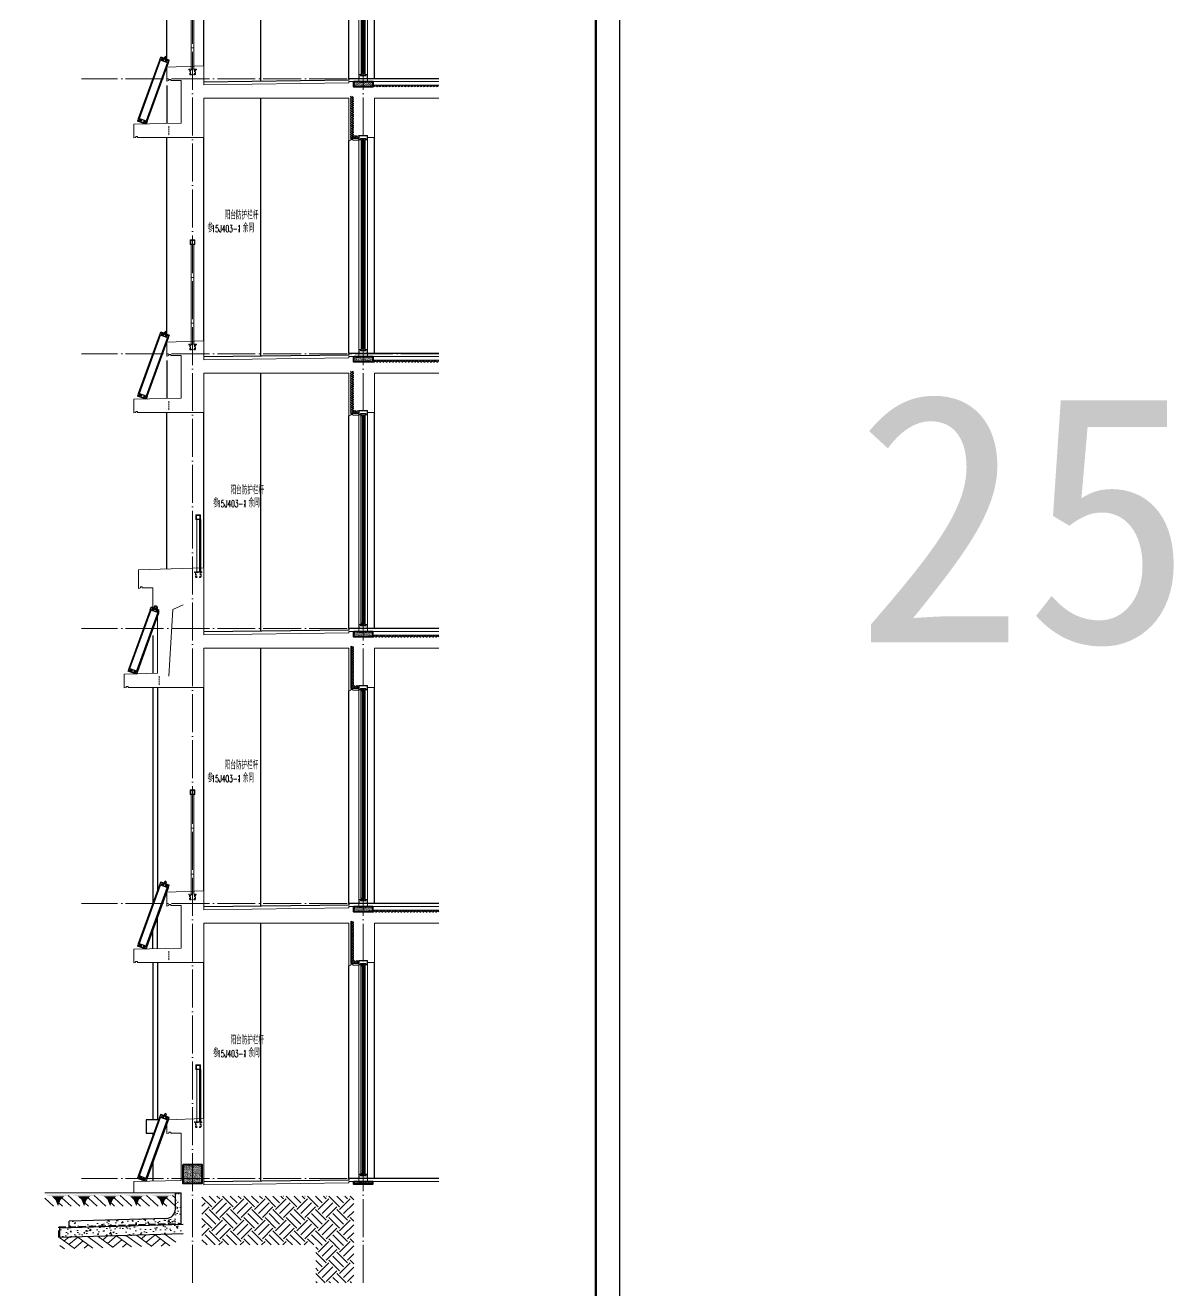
# Model space of a CAD drawing. Extents: x -518115 to 790560, y -210384 to 1628073.
# Drawn here: x 571312 to 583424, y -169625 to -156280 of the extents above; entities that cross this region are included whole.
import ezdxf
from ezdxf.xclip import XClip

# ---------------------------------------------------------------- set-up
doc = ezdxf.new("R2010")
doc.units = 0
doc.header["$LTSCALE"] = 1000
doc.header["$MEASUREMENT"] = 0
doc.header["$XCLIPFRAME"] = 0
doc.linetypes.add('DASH', pattern=[0.35, 0.25, -0.1])
doc.linetypes.add('DOTE', pattern=[2.42, 2, -0.2, 0.02, -0.2])
for name, color, linetype in [('COLUMN', 9, 'Continuous'), ('DIM_SYMB', 3, 'Continuous'), ('PUB_TEXT', 4, 'Continuous'), ('Stair-栏杆', 142, 'Continuous'), ('图框', 140, 'Continuous'), ('实线层', 7, 'Continuous'), ('看线', 251, 'Continuous'), ('立面-看线', 251, 'Continuous')]:
    doc.layers.add(name, color=color, linetype=linetype)
for name, color, linetype, lineweight in [('DOTE', 19, 'DOTE', 9), ('PUB_HATCH', 8, 'Continuous', 9), ('S_WINDOW', 144, 'Continuous', 15), ('WALL', 9, 'Continuous', 40), ('内粉刷', 37, 'Continuous', 9), ('填充', 251, 'Continuous', 5), ('平面-看线', 45, 'Continuous', 15), ('立面-中轮廓线', 213, 'Continuous', 35), ('立面-栏杆', 105, 'Continuous', 15), ('立面-洞口示意', 152, 'Continuous', 13), ('粉刷', 251, 'Continuous', 9), ('细细', 250, 'Continuous', 0)]:
    doc.layers.add(name, color=color, linetype=linetype, lineweight=lineweight)
doc.layers.add('yichutu', color=7, linetype='Continuous', true_color=0xffffff, plot=False)
doc.styles.add('_TCH_DIM', font='SIMPLEX.shx', dxfattribs={"width": 0.7, "bigfont": 'GBCBIG.shx'})
doc.styles.add('C', font='')
doc.styles.get('C').set_extended_font_data('SimHei')
pattern_1 = [(50, (28072.99, 249033.25), (143.452037, -12.550427), [15, -165]), (355, (28072.99, 249033.25), (-27.750267, 150.438427), [12, -132]), (100.4514, (28084.94, 249032.2), (115.701876, 137.88791), [12.74804, -140.22842]), (46.1842, (28072.99, 249073.25), (213.44821, -33.1038), [22.5, -247.5]), (96.6356, (28090.77, 249070.5), (186.93254, 194.82357), [19.12206, -210.3426]), (351.1842, (28072.99, 249073.25), (186.93239, 194.82372), [18, -198]), (21, (28092.99, 249063.25), (119.38141, -80.52378), [15, -165]), (326, (28092.99, 249063.25), (48.663066, 145.03001), [12, -132]), (71.4514, (28102.93, 249056.54), (168.044526, 64.5061), [12.74804, -140.22842]), (37.5, (28072.986, 249033.25), (2.431971, 66.578771), [0, -130.4, 0, -134, 0, -132.5]), (7.5, (28072.986, 249033.25), (52.613907, 78.882342), [0, -76.4, 0, -127.4, 0, -50.5]), (327.5, (28028.386, 249033.25), (106.764487, -4.510974), [0, -50, 0, -156, 0, -207]), (317.5, (28008.39, 249033.25), (116.637234, 20.020996), [0, -65, 0, -103.6, 0, -147])]
pattern_2 = [(45, (-292333.9, -42456.95), (0, 224.506403), [158.75, -158.75]), (45, (-292375.99, -42414.85), (0, 224.506403), [158.75, -158.75]), (45, (-292418.08, -42372.76), (0, 224.506403), [158.75, -158.75]), (135, (-292418.08, -42344.7), (-224.506403, 0), [158.75, -158.75]), (135, (-292375.99, -42302.6), (-224.506403, 0), [158.75, -158.75]), (135, (-292333.9, -42260.5), (-224.506403, 0), [158.75, -158.75])]
pattern_3 = [(315, (145053.3697, 680712.4302), (-1.76776695, -1.76776695), []), (315, (145054.5482, 680712.4302), (-1.76776695, -1.76776695), [])]
pattern_4 = [(315, (145053.3697, 678374.192), (-1.76776695, -1.76776695), []), (315, (145054.5482, 678374.192), (-1.76776695, -1.76776695), [])]

# ---------------------------------------------------------------- blocks, each defined once
blk = doc.blocks.new('yct-1051-594-26275-14850-25-1002.0')
at = {"layer": 'yichutu', "color": 7, "true_color": 0xffffff}
blk.add_lwpolyline([(0, 0), (0, 14850), (26275, 14850), (26275, 0)], close=True, dxfattribs=at)
blk = doc.blocks.new('$LinePat$素土夯实')
at = {"color": 0}
for p, q in [((0, -210), (210, 0)), ((120, -300), (420, 0)), ((420, 0), (608, -188)), ((495, -300), (795, 0)), ((615, 0), (705, -90)), ((210, -210), (300, -300)), ((315, -105), (502, -293)), ((705, -300), (795, -210))]:
    blk.add_line(p, q, dxfattribs=at)
blk = doc.blocks.new('$LinePat$自然土壤')
at = {"color": 0}
for p, q in [((0, -90), (71, -19)), ((0, -300), (211, -89)), ((210, -300), (286, -224)), ((420, -300), (630, -90))]:
    blk.add_line(p, q, dxfattribs=at)
for points in [[(0, 0), (630, 0), (168, -45), (462, -45)], [(168, -45), (462, -45), (252, -132), (378, -132)], [(252, -132), (378, -132), (315, -300)]]:
    blk.add_solid(points, dxfattribs=at)
blk = doc.blocks.new('sanshui')
at = {"layer": '粉刷'}
h = blk.add_hatch(dxfattribs=at)
h.set_pattern_fill('混凝土', color=256, scale=20)
h.set_pattern_definition(pattern_1)
edge = h.paths.add_edge_path()
edge.add_line((346318, 427330), (346258, 427330))
edge.add_line((346258, 427330), (346258, 427160))
edge.add_arc((346158, 427160), 100, 271.7184, 360, ccw=False)
edge.add_line((346161, 427060), (345138, 427030))
edge.add_line((345138, 427030), (345138, 426970))
edge.add_line((345138, 426970), (346318, 427005))
edge.add_line((346318, 427005), (346318, 427330))
h = blk.add_hatch(dxfattribs=at)
h.set_pattern_fill('混凝土', color=256, scale=20)
h.set_pattern_definition(pattern_1)
h.paths.add_polyline_path([(346338, 426896), (346338, 426996), (345038, 426957), (345038, 426857)])
at = {"layer": 'COLUMN'}
for p, q in [((346258, 427330), (346318, 427330)), ((346258, 427160), (346258, 427330)), ((346318, 426995), (346318, 427330)), ((346161, 427060), (345138, 427030)), ((346338, 426996), (345038, 426957)), ((345038, 426857), (345038, 426957)), ((345138, 426960), (345138, 427030)), ((346338, 426896), (345038, 426857))]:
    blk.add_line(p, q, dxfattribs=at)
blk.add_arc((346158, 427160), 100, 271.7184, 0, dxfattribs=at)
at = {"layer": '立面-中轮廓线', "linetype": 'DASH', "ltscale": 0.3}
blk.add_lwpolyline([(345028, 426857), (345028, 426966), (346318, 427005)], dxfattribs=at)
at = {"layer": '粉刷'}
blk.add_line((344881, 427330), (346258, 427330), dxfattribs=at)
at = {"layer": '粉刷', "yscale": 0.4, "zscale": 0.4}
for name, p, xscale, rotation in [('$LinePat$自然土壤', (345157, 427310), -0.4369306507241237, 359.9999999999903), ('$LinePat$自然土壤', (345432, 427310), -0.4369306507241237, 359.9999999999903), ('$LinePat$自然土壤', (345707, 427310), -0.4369306507241237, 359.9999999999903), ('$LinePat$自然土壤', (345983, 427310), -0.4369306507241237, 359.9999999999903), ('$LinePat$自然土壤', (346258, 427310), -0.4369306507241237, 359.9999999999903), ('$LinePat$素土夯实', (345444, 426869), -0.5117605352322558, 1.718358001643932), ('$LinePat$素土夯实', (345851, 426881), -0.5117605352322558, 1.718358001643932), ('$LinePat$素土夯实', (346258, 426893), -0.5117605352322558, 1.718358001643932)]:
    blk.add_blockref(name, p, dxfattribs=dict(at, xscale=xscale, rotation=rotation))
blk = doc.blocks.new('A$C3A5F60BE')
at = {"layer": 'Stair-栏杆'}
h = blk.add_hatch(dxfattribs=at)
h.set_pattern_fill('水域', color=5, scale=5)
h.set_pattern_definition([(0, (-542648.838, -108936.119), (0, 10.23622015), [1.2795276, -8.956693]), (26.5650512, (-542647.5587, -108936.119), (10.236220737, 9.4e-08), [1.4305551, -21.458329]), (333.4349488, (-542639.8815, -108935.479), (10.23622078, -4e-09), [1.4305551, -21.458329]), (45, (-542646.279, -108935.479), (0, 10.2362206), [1.80952525, -12.666676]), (135, (-542639.8815, -108935.479), (-10.2362206, 1e-15), [1.80952525, -12.666676]), (26.5650512, (-542644.9996, -108934.1997), (10.236220737, 9.4e-08), [1.4305551, -21.458329]), (333.4349488, (-542642.4406, -108933.56), (10.23622078, -4e-09), [1.4305551, -21.458329]), (0, (-542643.72, -108933.56), (0, 10.23622015), [1.2795276, -8.956693])])
h.paths.add_polyline_path([(15, 0), (25, 0), (25, 550), (15, 550)])
at = {"layer": 'Stair-栏杆', "color": 5}
blk.add_lwpolyline([(25, 550), (25, 550), (25, 0), (25, 0)], close=True, dxfattribs=at)
at = {"layer": '立面-栏杆'}
for p, q in [((-15, 0), (-15, 550)), ((15, 550), (15, 0))]:
    blk.add_line(p, q, dxfattribs=at)
at = {"layer": '立面-栏杆', "linetype": 'DASH', "ltscale": 0.1}
for p, q in [((40, 0), (-40, 0)), ((-40, 0), (-40, -7)), ((40, -7), (40, 0)), ((-40, -7), (-30, -7)), ((-30, -7), (-30, -51)), ((-22, -7), (22, -7)), ((-22, -51), (-22, -7)), ((-15, -53), (-21, -53)), ((-21, -60), (-15, -60)), ((-13, -57), (-13, -56)), ((13, -56), (13, -57)), ((21, -53), (15, -53)), ((15, -60), (21, -60)), ((22, -7), (22, -51)), ((30, -7), (40, -7)), ((30, -51), (30, -7))]:
    blk.add_line(p, q, dxfattribs=at)
at = {"layer": '立面-栏杆'}
for points in [[(25, 600), (-25, 600), (-25, 550), (25, 550)], [(19, 594), (-19, 594), (-19, 556), (19, 556)]]:
    blk.add_lwpolyline(points, close=True, dxfattribs=at)
at = {"layer": '立面-栏杆', "linetype": 'DASH', "ltscale": 0.1}
for centre, major_axis, start_param, end_param in [((-21, -51), (6.36, 6.36), 2.356194, 3.926991), ((-21, -51), (1.27, 1.27), 2.356194, 3.926991), ((-15, -56), (1.91, 1.91), 5.497787, 7.068583), ((-15, -57), (1.91, 1.91), 3.926991, 5.497787), ((15, -56), (1.91, 1.91), 0.785398, 2.356194), ((17, -55), (3.53, 3.53), 2.748894, 3.534292), ((21, -51), (-6.36, 6.36), 2.356194, 3.926991), ((21, -51), (-1.27, 1.27), 2.356194, 3.926991)]:
    blk.add_ellipse(centre, major_axis=major_axis, ratio=1, start_param=start_param, end_param=end_param, dxfattribs=at)
blk = doc.blocks.new('A$C569B46DE')
at = {"layer": 'PUB_TEXT', "style": '_TCH_DIM'}
for s, height, width, p in [('阳台防护栏杆', 84.4, 0.7, (315, 217)), ('参', 84.4, 0.7, (133, 81)), ('15J403-1', 74.4, 0.494118, (176, 81)), ('，余同', 84.4, 0.7, (446, 81))]:
    blk.add_text(s, height=height, dxfattribs=dict(at, width=width)).set_placement(p)
blk = doc.blocks.new('afzdfsregf')
at = {"layer": '细细'}
h = blk.add_hatch(dxfattribs=at)
h.set_pattern_fill('金属', color=256, style=0)
h.set_pattern_definition(pattern_3)
h.paths.add_polyline_path([(221064, 608914), (221044, 608914), (221044, 608927), (220994, 608927), (220994, 608914), (220974, 608914), (220974, 608959), (221064, 608959)])
h.paths.add_polyline_path([(221046, 608929), (221046, 608916), (221062, 608916), (221062, 608957), (220976, 608957), (220976, 608916), (220992, 608916), (220992, 608929)], flags=16)
h = blk.add_hatch(dxfattribs=at)
h.set_pattern_fill('金属', color=256, style=0)
h.set_pattern_definition(pattern_3)
h.paths.add_polyline_path([(220996, 608925), (220996, 608900), (221008, 608900), (221008, 608910), (221029, 608910), (221029, 608900), (221041, 608900), (221041, 608925)])
h.paths.add_polyline_path([(221039, 608923), (221039, 608902), (221031, 608902), (221031, 608912), (221006, 608912), (221006, 608902), (220998, 608902), (220998, 608923)], flags=16)
h = blk.add_hatch(color=256, dxfattribs=at)
edge = h.paths.add_edge_path()
edge.add_line((221023, 608910), (221023, 608898))
edge.add_arc((221019, 608890), 9.44, 61.5175, 118.4825)
edge.add_line((221014, 608898), (221014, 608910))
edge.add_arc((221019, 608919), 9.44, 241.5175, 298.4825)
h = blk.add_hatch(dxfattribs=at)
h.set_pattern_fill('金属', color=256, style=0)
h.set_pattern_definition(pattern_4)
h.paths.add_polyline_path([(221064, 606704), (221044, 606704), (221044, 606690), (220994, 606690), (220994, 606704), (220974, 606704), (220974, 606659), (221064, 606659)])
h.paths.add_polyline_path([(221046, 606688), (221046, 606702), (221062, 606702), (221062, 606661), (220976, 606661), (220976, 606702), (220992, 606702), (220992, 606688)], flags=16)
h = blk.add_hatch(dxfattribs=at)
h.set_pattern_fill('金属', color=256, style=0)
h.set_pattern_definition(pattern_4)
h.paths.add_polyline_path([(220996, 606692), (220996, 606717), (221008, 606717), (221008, 606707), (221029, 606707), (221029, 606717), (221041, 606717), (221041, 606692)])
h.paths.add_polyline_path([(221039, 606694), (221039, 606715), (221031, 606715), (221031, 606705), (221006, 606705), (221006, 606715), (220998, 606715), (220998, 606694)], flags=16)
h = blk.add_hatch(color=256, dxfattribs=at)
edge = h.paths.add_edge_path()
edge.add_line((221023, 606707), (221023, 606719))
edge.add_arc((221019, 606728), 9.44, 241.5175, 298.4825, ccw=False)
edge.add_line((221014, 606719), (221014, 606707))
edge.add_arc((221019, 606699), 9.44, 61.5175, 118.4825, ccw=False)
at = {"layer": 'S_WINDOW'}
for p, q in [((220974, 606704), (220974, 608914)), ((220996, 606717), (220996, 608900)), ((221041, 606717), (221041, 608900)), ((221064, 606704), (221064, 608914))]:
    blk.add_line(p, q, dxfattribs=at)
for points in [[(220974, 608959), (220974, 608914), (220994, 608914), (220994, 608927), (221044, 608927), (221044, 608914), (221064, 608914), (221064, 608959)], [(220976, 608957), (220976, 608916), (220992, 608916), (220992, 608929), (221046, 608929), (221046, 608916), (221062, 608916), (221062, 608957)], [(220996, 608925), (220996, 608900), (221008, 608900), (221008, 608910), (221029, 608910), (221029, 608900), (221041, 608900), (221041, 608925)], [(220998, 608923), (220998, 608902), (221006, 608902), (221006, 608912), (221031, 608912), (221031, 608902), (221039, 608902), (221039, 608923)], [(220974, 606659), (220974, 606704), (220994, 606704), (220994, 606690), (221044, 606690), (221044, 606704), (221064, 606704), (221064, 606659)], [(220976, 606661), (220976, 606702), (220992, 606702), (220992, 606688), (221046, 606688), (221046, 606702), (221062, 606702), (221062, 606661)], [(220996, 606692), (220996, 606717), (221008, 606717), (221008, 606707), (221029, 606707), (221029, 606717), (221041, 606717), (221041, 606692)], [(220998, 606694), (220998, 606715), (221006, 606715), (221006, 606705), (221031, 606705), (221031, 606715), (221039, 606715), (221039, 606694)]]:
    blk.add_lwpolyline(points, close=True, dxfattribs=at)
at = {"layer": '细细'}
for points in [[(221008, 608900), (221008, 606717)], [(221014, 606719), (221014, 608910)], [(221023, 606719), (221023, 608910)], [(221029, 608900), (221029, 606717)]]:
    blk.add_lwpolyline(points, dxfattribs=at)
for points in [[(221023, 608910), (221023, 608898, 0.253805), (221014, 608898), (221014, 608910, 0.253805)], [(221023, 606707), (221023, 606719, -0.253805), (221014, 606719), (221014, 606707, -0.253805)]]:
    blk.add_lwpolyline(points, format="xyb", close=True, dxfattribs=at)
blk = doc.blocks.new('A$C01192DFB')
at = {"layer": '实线层', "color": 5}
for p, q in [((-469, -397), (-244, 220)), ((-468, -397), (-243, 220)), ((-243, 220), (-468, -397)), ((-240, 219), (-465, -398)), ((-240, 219), (-464, -398)), ((-166, 192), (-391, -425)), ((-166, 192), (-390, -425)), ((-382, -428), (-157, 189)), ((-157, 189), (-381, -429)), ((-381, -429), (-156, 189)), ((-245, 221), (-235, 249)), ((-245, 221), (-235, 249)), ((-155, 188), (-245, 221)), ((-147, 211), (-237, 244)), ((-147, 212), (-236, 244)), ((-145, 216), (-235, 249)), ((-145, 217), (-235, 249)), ((-235, 249), (-235, 249)), ((-220, 221), (-219, 224)), ((-218, 219), (-220, 221)), ((-219, 214), (-214, 228)), ((-219, 224), (-216, 224)), ((-215, 219), (-218, 219)), ((-216, 224), (-214, 222)), ((-214, 222), (-215, 219)), ((-196, 238), (-203, 238)), ((-177, 228), (-203, 238)), ((-196, 238), (-189, 258)), ((-196, 238), (-181, 233)), ((-174, 252), (-189, 258)), ((-181, 233), (-174, 252)), ((-181, 233), (-177, 228)), ((-179, 200), (-174, 214)), ((-179, 206), (-178, 209)), ((-177, 204), (-179, 206)), ((-178, 209), (-176, 209)), ((-175, 204), (-177, 204)), ((-176, 209), (-174, 207)), ((-174, 207), (-175, 204)), ((-155, 188), (-145, 217)), ((-155, 188), (-145, 216)), ((-145, 216), (-145, 216)), ((-470, -396), (-480, -424)), ((-469, -397), (-480, -425)), ((-380, -429), (-470, -396)), ((-380, -429), (-468, -397)), ((-480, -424), (-480, -424)), ((-390, -457), (-480, -425)), ((-390, -457), (-480, -425)), ((-388, -453), (-478, -420)), ((-389, -453), (-478, -420)), ((-446, -408), (-451, -422)), ((-450, -413), (-451, -415)), ((-451, -415), (-449, -418)), ((-447, -412), (-450, -413)), ((-449, -418), (-447, -417)), ((-446, -414), (-447, -412)), ((-447, -417), (-446, -414)), ((-407, -429), (-408, -431)), ((-408, -431), (-406, -433)), ((-402, -424), (-407, -438)), ((-404, -428), (-407, -429)), ((-406, -433), (-403, -433)), ((-402, -430), (-404, -428)), ((-403, -433), (-402, -430)), ((-380, -429), (-390, -457)), ((-380, -429), (-390, -457)), ((-390, -457), (-390, -457))]:
    blk.add_line(p, q, dxfattribs=at)
for points in [[(-237, 244), (-237, 244), (-237, 244), (-236, 244), (-236, 244)], [(-147, 211), (-147, 212), (-147, 212), (-147, 212), (-147, 212)], [(-478, -420), (-478, -420), (-478, -420), (-478, -420), (-478, -420)], [(-388, -453), (-388, -453), (-388, -453), (-389, -453), (-389, -453)]]:
    blk.add_lwpolyline(points, dxfattribs=at)
for centre, radius in [((-217, 221), 10), ((-217, 221), 9.5), ((-177, 207), 10), ((-177, 207), 9.5), ((-448, -415), 9.5), ((-448, -415), 10), ((-405, -431), 10), ((-405, -431), 9.5)]:
    blk.add_circle(centre, radius, dxfattribs=at)
for centre, start, end in [((-235, 249), 70, 160), ((-145, 216), 340, 70), ((-480, -424), 160, 250), ((-390, -457), 250, 340)]:
    blk.add_arc(centre, 0.5, start, end, dxfattribs=at)
blk = doc.blocks.new('A$C1D9D50FA')
at = {"layer": '立面-栏杆'}
for p, q in [((-15, 0), (-15, 1050)), ((15, 1050), (15, 0))]:
    blk.add_line(p, q, dxfattribs=at)
at = {"layer": '立面-栏杆', "linetype": 'DASH', "ltscale": 0.1}
for p, q in [((40, 0), (-40, 0)), ((-40, 0), (-40, -7)), ((40, -7), (40, 0)), ((-40, -7), (-30, -7)), ((-30, -7), (-30, -51)), ((-22, -7), (22, -7)), ((-22, -51), (-22, -7)), ((-15, -53), (-21, -53)), ((-21, -60), (-15, -60)), ((-13, -57), (-13, -56)), ((13, -56), (13, -57)), ((21, -53), (15, -53)), ((15, -60), (21, -60)), ((22, -7), (22, -51)), ((30, -7), (40, -7)), ((30, -51), (30, -7))]:
    blk.add_line(p, q, dxfattribs=at)
at = {"layer": '立面-栏杆'}
for points in [[(25, 1100), (-25, 1100), (-25, 1050), (25, 1050)], [(19, 1094), (-19, 1094), (-19, 1056), (19, 1056)]]:
    blk.add_lwpolyline(points, close=True, dxfattribs=at)
at = {"layer": '立面-栏杆', "linetype": 'DASH', "ltscale": 0.1}
for centre, major_axis, start_param, end_param in [((-21, -51), (6.36, 6.36), 2.356194, 3.926991), ((-21, -51), (1.27, 1.27), 2.356194, 3.926991), ((-15, -56), (1.91, 1.91), 5.497787, 7.068583), ((-15, -57), (1.91, 1.91), 3.926991, 5.497787), ((15, -56), (1.91, 1.91), 0.785398, 2.356194), ((17, -55), (3.53, 3.53), 2.748894, 3.534292), ((21, -51), (-6.36, 6.36), 2.356194, 3.926991), ((21, -51), (-1.27, 1.27), 2.356194, 3.926991)]:
    blk.add_ellipse(centre, major_axis=major_axis, ratio=1, start_param=start_param, end_param=end_param, dxfattribs=at)
blk = doc.blocks.new('GDGDGDRGRDGDR')
at = {"layer": '立面-看线'}
h = blk.add_hatch(dxfattribs=at)
h.set_pattern_fill('碎沙', color=256, scale=4)
h.set_pattern_definition([(37.5, (72954.267, -499833.035), (-0.32000626, 9.78826475), [0, -7.7216, 0, -8.636, 0, -8.255]), (7.5, (72954.267, -499833.035), (8.99046566, 14.33650201), [0, -4.1656, 0, -6.9596, 0, -2.667]), (327.5, (72948.0185, -499833.035), (15.819847405, 0.02874369), [0, -2.54, 0, -9.144, 0, -11.938]), (317.5, (72948.019, -499833.035), (15.27112905, 4.45858647), [0, -1.27, 0, -5.9944, 0, -6.858])])
h.paths.add_polyline_path([(874008, -114471), (874208, -114471), (874208, -114416), (874008, -114416)])
h = blk.add_hatch(dxfattribs=at)
h.set_pattern_fill('HONEY', color=256, scale=7)
h.set_pattern_definition([(0, (72854.267, -499833.035), (16.66875, 9.623705), [11.1125, -22.225]), (120, (72854.267, -499833.035), (-16.66874801, 9.62370845), [11.1125, -22.225]), (60, (72854.267, -499833.035), (1.99e-06, 19.24741345), [-22.225, 11.1125])])
h.paths.add_polyline_path([(874906, -114456), (874208, -114456), (874208, -114471), (874906, -114471)])
h = blk.add_hatch(dxfattribs=at)
h.set_pattern_fill('HONEY', color=256, scale=7)
h.set_pattern_definition([(0, (72954.267, -499833.035), (16.66875, 9.623705), [11.1125, -22.225]), (120, (72954.267, -499833.035), (-16.66874801, 9.62370845), [11.1125, -22.225]), (60, (72954.267, -499833.035), (1.99e-06, 19.24741345), [-22.225, 11.1125])])
h.paths.add_polyline_path([(873978, -114571), (874008, -114571), (874008, -114986), (874063, -114986), (874063, -115016), (873978, -115016)])
at = {"layer": 'PUB_HATCH', "color": 215, "true_color": 0xa953a0}
blk.add_line((874208, -114456), (874906, -114456), dxfattribs=at)
blk.add_lwpolyline([(873978, -114571), (873978, -115016), (874063, -115016)], dxfattribs=at)
at = {"layer": 'S_WINDOW'}
blk.add_lwpolyline([(874063, -114386), (874153, -114386), (874153, -114416), (874063, -114416)], close=True, dxfattribs=at)
at = {"layer": 'WALL'}
blk.add_lwpolyline([(874008, -114416), (874208, -114416), (874208, -114471), (874008, -114471)], close=True, dxfattribs=at)
at = {"layer": '内粉刷'}
for points in [[(872428, -114451), (872428, -114251), (872038, -114266), (872038, -114406)], [(872078, -114406), (872188, -114406), (872188, -114856), (871688, -114866)], [(872078, -114406), (872078, -114396), (872058, -114396), (872058, -114406), (872038, -114411), (872038, -114406)], [(874906, -114416), (873958, -114416), (873958, -114431), (872428, -114451)], [(871728, -115006), (872428, -115006), (872428, -114591), (873958, -114591), (873958, -115036)], [(874153, -115006), (874228, -115006), (874228, -114591), (874906, -114591)], [(871688, -115006), (871688, -114866)], [(871728, -115006), (871728, -114996), (871708, -114996), (871708, -115006), (871688, -115011), (871688, -115006)], [(873998, -115036), (873998, -115026), (873978, -115026), (873978, -115036), (873958, -115041), (873958, -115036)], [(873998, -115036), (874063, -115036)]]:
    blk.add_lwpolyline(points, dxfattribs=at)
at = {"layer": '平面-看线', "color": 6, "linetype": 'DASH', "ltscale": 0.07}
blk.add_line((872058, -114886), (872058, -114986), dxfattribs=at)
at = {"layer": '看线', "color": 252}
blk.add_line((873028, -114413), (873028, -111691), dxfattribs=at)
at = {"layer": '看线'}
for p, q in [((872038, -114183), (872038, -112106)), ((872428, -114251), (872428, -112106)), ((873958, -114386), (873958, -112141)), ((874228, -114386), (874228, -112106)), ((872038, -114459), (872038, -114859))]:
    blk.add_line(p, q, dxfattribs=at)
at = {"layer": '看线', "color": 32}
blk.add_lwpolyline([(874906, -114386), (873958, -114386), (873958, -114401), (872428, -114421)], dxfattribs=at)
for name, p in [('afzdfsregf', (653089, -721045)), ('A$C569B46DE', (872333, -113186)), ('A$C1D9D50FA', (872308, -114286)), ('A$C01192DFB', (872208, -114409))]:
    blk.add_blockref(name, p)
blk = doc.blocks.new('GFDDDDRG')
at = {"layer": '图框'}
blk.add_lwpolyline([(923310, -107437), (923310, -159999), (893610, -159999), (893610, -107437)], close=True, dxfattribs=at)
blk.add_lwpolyline([(923310, -107437), (923310, -159999), (893610, -159999), (893610, -107437)], close=True, dxfattribs=at)
at = {"layer": '图框', "const_width": 50}
blk.add_lwpolyline([(894110, -159499), (922810, -159499), (922810, -108687), (894110, -108687)], close=True, dxfattribs=at)

msp = doc.modelspace()

# ---------------------------------------------------------------- hatches: boundary and pattern name
at = {"layer": '填充'}
h = msp.add_hatch(dxfattribs=at)
h.set_pattern_fill('EARTH', color=250, scale=50, angle=45, style=0)
h.set_pattern_definition(pattern_2)
h.paths.add_polyline_path([(573175.2, -169143), (574775.2, -169143.1), (574775.2, -168628), (573175.2, -168628)])
h = msp.add_hatch(dxfattribs=at)
h.set_pattern_fill('EARTH', color=250, scale=50, angle=45, style=0)
h.set_pattern_definition(pattern_2)
h.paths.add_polyline_path([(574775.2, -169143), (574375.2, -169143), (574375.2, -169543.2), (574775.2, -169543.2)])
at = {"layer": '立面-看线'}
h = msp.add_hatch(dxfattribs=at)
h.set_pattern_fill('碎沙', color=256, scale=4)
h.set_pattern_definition([(37.5, (-226278.0585, -548089.9845), (-0.32000626, 9.78826475), [0, -7.7216, 0, -8.636, 0, -8.255]), (7.5, (-226278.058, -548089.985), (8.99046566, 14.33650201), [0, -4.1656, 0, -6.9596, 0, -2.667]), (327.5, (-226284.307, -548089.9845), (15.819847405, 0.02874369), [0, -2.54, 0, -9.144, 0, -11.938]), (317.5, (-226284.307, -548089.985), (15.27112905, 4.45858647), [0, -1.27, 0, -5.9944, 0, -6.858])])
h.paths.add_polyline_path([(574775.2, -162728), (574975.2, -162728), (574975.2, -162673), (574775.2, -162673)])
h = msp.add_hatch(dxfattribs=at)
h.set_pattern_fill('HONEY', color=256, scale=7)
h.set_pattern_definition([(0, (-226378.0585, -548089.9845), (16.66875, 9.623705), [11.1125, -22.225]), (120, (-226378.0585, -548089.9845), (-16.66874801, 9.62370845), [11.1125, -22.225]), (60, (-226378.0585, -548089.9845), (1.99e-06, 19.24741345), [-22.225, 11.1125])])
h.paths.add_polyline_path([(575673.7, -162713), (574975.2, -162713), (574975.2, -162728), (575673.7, -162728)])
h = msp.add_hatch(dxfattribs=at)
h.set_pattern_fill('HONEY', color=256, scale=7)
h.set_pattern_definition([(0, (-226278.0585, -548089.9845), (16.66875, 9.623705), [11.1125, -22.225]), (120, (-226278.0585, -548089.9845), (-16.66874801, 9.62370845), [11.1125, -22.225]), (60, (-226278.0585, -548089.9845), (1.99e-06, 19.24741345), [-22.225, 11.1125])])
h.paths.add_polyline_path([(574745.2, -162828), (574775.2, -162828), (574775.2, -163243), (574830.2, -163243), (574830.2, -163273), (574745.2, -163273)])
h = msp.add_hatch(dxfattribs=at)
h.set_pattern_fill('碎沙', color=256, scale=4)
h.set_pattern_definition([(37.5, (-226278.0585, -550989.9845), (-0.32000626, 9.78826475), [0, -7.7216, 0, -8.636, 0, -8.255]), (7.5, (-226278.058, -550989.985), (8.99046566, 14.33650201), [0, -4.1656, 0, -6.9596, 0, -2.667]), (327.5, (-226284.307, -550989.9845), (15.819847405, 0.02874369), [0, -2.54, 0, -9.144, 0, -11.938]), (317.5, (-226284.307, -550989.985), (15.27112905, 4.45858647), [0, -1.27, 0, -5.9944, 0, -6.858])])
h.paths.add_polyline_path([(574775.2, -165628), (574975.2, -165628), (574975.2, -165573), (574775.2, -165573)])
h = msp.add_hatch(dxfattribs=at)
h.set_pattern_fill('HONEY', color=256, scale=7)
h.set_pattern_definition([(0, (-226278.0585, -550989.9845), (16.66875, 9.623705), [11.1125, -22.225]), (120, (-226278.0585, -550989.9845), (-16.66874801, 9.62370845), [11.1125, -22.225]), (60, (-226278.0585, -550989.9845), (1.99e-06, 19.24741345), [-22.225, 11.1125])])
h.paths.add_polyline_path([(574745.2, -165728), (574775.2, -165728), (574775.2, -166143), (574830.2, -166143), (574830.2, -166173), (574745.2, -166173)])
h = msp.add_hatch(dxfattribs=at)
h.set_pattern_fill('HONEY', color=256, scale=7)
h.set_pattern_definition([(0, (-226378.0585, -550989.9845), (16.66875, 9.623705), [11.1125, -22.225]), (120, (-226378.0585, -550989.9845), (-16.66874801, 9.62370845), [11.1125, -22.225]), (60, (-226378.0585, -550989.9845), (1.99e-06, 19.24741345), [-22.225, 11.1125])])
h.paths.add_polyline_path([(575673.7, -165613), (574975.2, -165613), (574975.2, -165628), (575673.7, -165628)])
h = msp.add_hatch(dxfattribs=at)
h.set_pattern_fill('碎沙', color=256, scale=4)
h.set_pattern_definition([(37.5, (-228078.0585, -553854.9845), (-0.32000626, 9.78826475), [0, -7.7216, 0, -8.636, 0, -8.255]), (7.5, (-228078.058, -553854.985), (8.99046566, 14.33650201), [0, -4.1656, 0, -6.9596, 0, -2.667]), (327.5, (-228084.307, -553854.9845), (15.819847405, 0.02874369), [0, -2.54, 0, -9.144, 0, -11.938]), (317.5, (-228084.307, -553854.985), (15.27112905, 4.45858647), [0, -1.27, 0, -5.9944, 0, -6.858])])
h.paths.add_polyline_path([(572975.2, -168493), (573175.2, -168493), (573175.2, -168293), (572975.2, -168293)])
h = msp.add_hatch(dxfattribs=at)
h.set_pattern_fill('碎沙', color=256, scale=4)
h.set_pattern_definition([(37.5, (-226278.0585, -553889.9845), (-0.32000626, 9.78826475), [0, -7.7216, 0, -8.636, 0, -8.255]), (7.5, (-226278.058, -553889.985), (8.99046566, 14.33650201), [0, -4.1656, 0, -6.9596, 0, -2.667]), (327.5, (-226284.307, -553889.9845), (15.819847405, 0.02874369), [0, -2.54, 0, -9.144, 0, -11.938]), (317.5, (-226284.307, -553889.985), (15.27112905, 4.45858647), [0, -1.27, 0, -5.9944, 0, -6.858])])
h.paths.add_polyline_path([(574975.2, -168503), (574975.2, -168473), (574775.2, -168473), (574775.2, -168503)])

# ---------------------------------------------------------------- linework, layer by layer
at = {"layer": 'DOTE', "linetype": 'DOTE', "ltscale": 0.2}
for p, q in [((573075.2, -169543), (573075.2, -149943)), ((574875.2, -169543), (574875.2, -149943)), ((575673.7, -156843), (571905, -156843)), ((575673.7, -159743), (571905, -159743)), ((575673.7, -162643), (571905, -162643)), ((575673.7, -165543), (571905, -165543)), ((575673.7, -168443), (571905, -168443))]:
    msp.add_line(p, q, dxfattribs=at)
at = {"layer": 'PUB_HATCH', "color": 215, "true_color": 0xa953a0}
for p, q in [((574975.2, -162713), (575673.7, -162713)), ((574975.2, -165613), (575673.7, -165613))]:
    msp.add_line(p, q, dxfattribs=at)
for points in [[(574745.2, -162828), (574745.2, -163273), (574830.2, -163273)], [(574745.2, -165728), (574745.2, -166173), (574830.2, -166173)]]:
    msp.add_lwpolyline(points, dxfattribs=at)
at = {"layer": 'S_WINDOW'}
for points in [[(574830.2, -162643), (574920.2, -162643), (574920.2, -162673), (574830.2, -162673)], [(574830.2, -165543), (574920.2, -165543), (574920.2, -165573), (574830.2, -165573)], [(574830.2, -168443), (574920.2, -168443), (574920.2, -168473), (574830.2, -168473)]]:
    msp.add_lwpolyline(points, close=True, dxfattribs=at)
at = {"layer": 'WALL'}
for points in [[(574775.2, -162673), (574975.2, -162673), (574975.2, -162728), (574775.2, -162728)], [(574775.2, -165573), (574975.2, -165573), (574975.2, -165628), (574775.2, -165628)], [(572975.2, -168293), (573175.2, -168293), (573175.2, -168493), (572975.2, -168493)], [(574775.2, -168473), (574975.2, -168473), (574975.2, -168503), (574775.2, -168503)]]:
    msp.add_lwpolyline(points, close=True, dxfattribs=at)
at = {"layer": '内粉刷'}
msp.add_line((572355.2, -163123), (572705.2, -163113), dxfattribs=at)
for points in [[(573195.2, -162708), (573195.2, -162003), (572505.2, -162023), (572505.2, -162213)], [(572545.2, -162213), (572545.2, -162203), (572525.2, -162203), (572525.2, -162213), (572505.2, -162218), (572505.2, -162213)], [(572545.2, -162213), (572655.2, -162213), (572655.2, -162413)], [(572695.2, -162413), (572695.2, -162403), (572675.2, -162403), (572675.2, -162413), (572655.2, -162418), (572655.2, -162413)], [(572695.2, -162413), (572705.2, -162413), (572705.2, -163113)], [(575673.7, -162673), (574725.2, -162673), (574725.2, -162688), (573195.2, -162708)], [(572395.2, -163263), (573195.2, -163263), (573195.2, -162848), (574725.2, -162848), (574725.2, -163293)], [(574920.2, -163263), (574995.2, -163263), (574995.2, -162848), (575673.7, -162848)], [(572355.2, -163263), (572355.2, -163123)], [(572395.2, -163263), (572395.2, -163253), (572375.2, -163253), (572375.2, -163263), (572355.2, -163268), (572355.2, -163263)], [(574765.2, -163293), (574765.2, -163283), (574745.2, -163283), (574745.2, -163293), (574725.2, -163298), (574725.2, -163293)], [(574765.2, -163293), (574830.2, -163293)], [(573195.2, -165608), (573195.2, -165408), (572805.2, -165423), (572805.2, -165563)], [(572845.2, -165563), (572955.2, -165563), (572955.2, -166013), (572455.2, -166023)], [(572845.2, -165563), (572845.2, -165553), (572825.2, -165553), (572825.2, -165563), (572805.2, -165568), (572805.2, -165563)], [(575673.7, -165573), (574725.2, -165573), (574725.2, -165588), (573195.2, -165608)], [(572495.2, -166163), (573195.2, -166163), (573195.2, -165748), (574725.2, -165748), (574725.2, -166193)], [(574920.2, -166163), (574995.2, -166163), (574995.2, -165748), (575673.7, -165748)], [(572455.2, -166163), (572455.2, -166023)], [(572495.2, -166163), (572495.2, -166153), (572475.2, -166153), (572475.2, -166163), (572455.2, -166168), (572455.2, -166163)], [(574765.2, -166193), (574765.2, -166183), (574745.2, -166183), (574745.2, -166193), (574725.2, -166198), (574725.2, -166193)], [(574765.2, -166193), (574830.2, -166193)], [(573195.2, -168508), (573195.2, -167808), (572805.2, -167823), (572805.2, -167963)], [(572845.2, -167963), (572955.2, -167963), (572955.2, -168463), (572455.2, -168473)], [(572845.2, -167963), (572845.2, -167953), (572825.2, -167953), (572825.2, -167963), (572805.2, -167968), (572805.2, -167963)], [(572455.2, -168593), (572455.2, -168473)], [(575673.7, -168473), (574725.2, -168473), (574725.2, -168488), (573195.2, -168508)]]:
    msp.add_lwpolyline(points, dxfattribs=at)
at = {"layer": '平面-看线', "color": 6, "linetype": 'DASH', "ltscale": 0.07}
for p, q in [((572725.2, -163143), (572725.2, -163243)), ((572825.2, -166043), (572825.2, -166143))]:
    msp.add_line(p, q, dxfattribs=at)
at = {"layer": '看线', "color": 252}
for p, q in [((573795.2, -162670.2), (573795.2, -159948)), ((572655.2, -162715.5), (572655.2, -163114.5)), ((573795.2, -165570.2), (573795.2, -162848)), ((572655.2, -163263), (572655.2, -165554.6)), ((572705.2, -163263), (572705.2, -165417.2)), ((572705.2, -166018), (572705.2, -165689.1)), ((572655.2, -166019), (572655.2, -165826.5)), ((573795.2, -168470.2), (573795.2, -165748)), ((572655.2, -166163), (572655.2, -167823)), ((572705.2, -166163), (572705.2, -167823))]:
    msp.add_line(p, q, dxfattribs=at)
at = {"layer": '看线'}
for p, q in [((572805.2, -162014.3), (572805.2, -160363)), ((573195.2, -162003), (573195.2, -160363)), ((574725.2, -162643), (574725.2, -160398)), ((574995.2, -162643), (574995.2, -160363)), ((573195.2, -165408), (573195.2, -163263)), ((574725.2, -165543), (574725.2, -163298)), ((574995.2, -165543), (574995.2, -163263)), ((573195.2, -167808), (573195.2, -166163)), ((574725.2, -168443), (574725.2, -166198)), ((574995.2, -168443), (574995.2, -166163))]:
    msp.add_line(p, q, dxfattribs=at)
at = {"layer": '看线', "color": 32}
for points in [[(575673.7, -162643), (574725.2, -162643), (574725.2, -162658), (573195.2, -162678)], [(575673.7, -165543), (574725.2, -165543), (574725.2, -165558), (573195.2, -165578)], [(575673.7, -168443), (574725.2, -168443), (574725.2, -168458), (573195.2, -168478)]]:
    msp.add_lwpolyline(points, dxfattribs=at)
at = {"layer": '看线', "color": 252}
for points in [[(572721.3, -167823), (572585.2, -167823), (572585.2, -167963), (572670.3, -167963)], [(572655.2, -167963), (572655.2, -168004.6)], [(572655.2, -168276.5), (572655.2, -168469)]]:
    msp.add_lwpolyline(points, dxfattribs=at)
at = {"layer": '立面-洞口示意'}
msp.add_lwpolyline([(572825.2, -163143), (572866.2, -162440.9), (572975.2, -162393)], dxfattribs=at)

# ---------------------------------------------------------------- block references
at = {"xscale": 0.5, "yscale": 0.5, "zscale": 0.5}
msp.add_blockref('GFDDDDRG', (115925.6, -93716.5), dxfattribs=at)
for name, p in [('GDGDGDRGRDGDR', (-299232.3, -42456.9)), ('GDGDGDRGRDGDR', (-299232.3, -45356.9)), ('afzdfsregf', (353856.4, -769301.8)), ('A$C569B46DE', (573160.2, -161443)), ('A$C3A5F60BE', (573135.2, -162043)), ('afzdfsregf', (353856.4, -772201.8)), ('A$C569B46DE', (573100.2, -164343)), ('A$C1D9D50FA', (573075.2, -165443)), ('A$C01192DFB', (572975.2, -165565.8)), ('afzdfsregf', (353856.4, -775101.8)), ('A$C569B46DE', (573160.2, -167243)), ('A$C3A5F60BE', (573135.2, -167843)), ('A$C01192DFB', (572975.2, -168015.8)), ('sanshui', (226637.1, -595922.7))]:
    msp.add_blockref(name, p)
ref = msp.add_blockref('A$C01192DFB', (572875.2, -162665.8))
XClip(ref).set_block_clipping_path([(-499.9999972109, -477.2523620249), (-149.9999999827, 272.7850539306)])
at = {"layer": 'yichutu', "rotation": 270}
msp.add_blockref('yct-1051-594-26275-14850-25-1002.0', (562730.5, -147435), dxfattribs=at)

# ---------------------------------------------------------------- texts
at = {"layer": 'DIM_SYMB', "color": 6, "style": 'C'}
msp.add_text('25', height=2628.69, dxfattribs=at).set_placement((580062.6, -162787.9))

doc.saveas('drawing.dxf')
